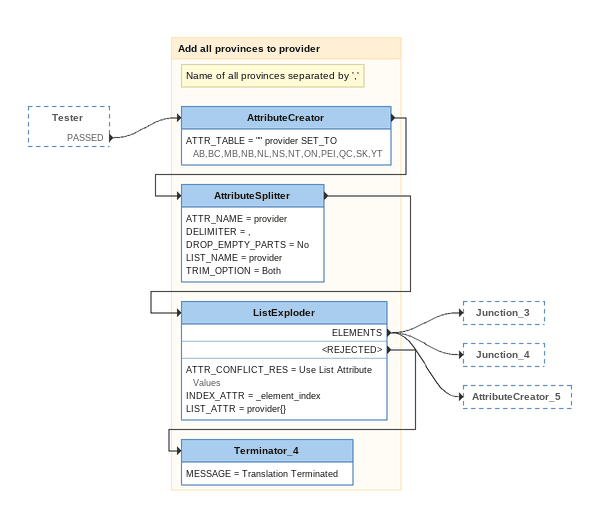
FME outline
Tester [outside]
    PASSED -> AttributeCreator

Bookmark: Add all provinces to provider
Note: Name of all provinces separated by ','
AttributeCreator
    ATTR_TABLE = "" provider SET_TO AB,BC,MB,NB,NL,NS,NT,ON,PEI,QC,SK,YT
    -> AttributeSplitter
AttributeSplitter
    ATTR_NAME = provider
    DELIMITER = ,
    DROP_EMPTY_PARTS = No
    LIST_NAME = provider
    TRIM_OPTION = Both
    -> ListExploder
ListExploder
    ATTR_CONFLICT_RES = Use List Attribute Values
    INDEX_ATTR = _element_index
    LIST_ATTR = provider{}
    ELEMENTS -> Junction_3
    ELEMENTS -> Junction_4
    ELEMENTS -> AttributeCreator_5
    <REJECTED> -> Terminator_4
Terminator_4
    MESSAGE = Translation Terminated
